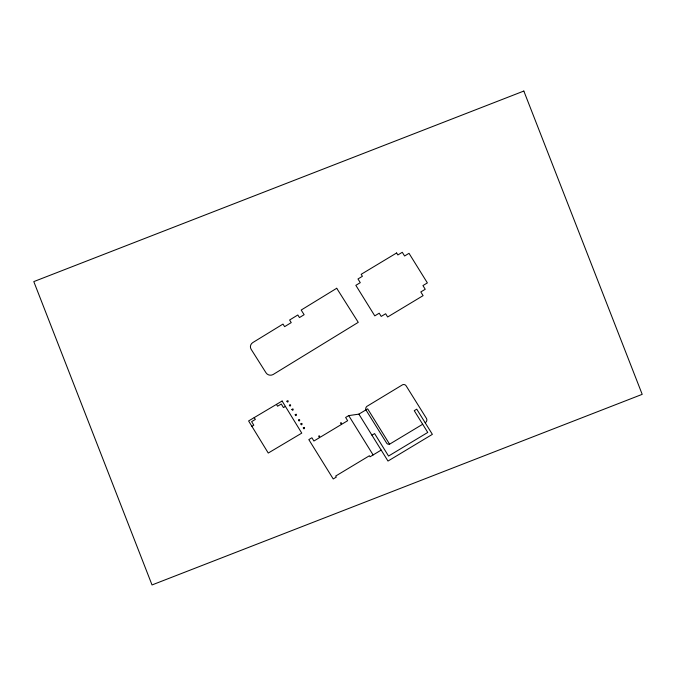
<?xml version="1.0" encoding="UTF-8"?>
<svg xmlns="http://www.w3.org/2000/svg" width="676" height="676" viewBox="0 0 676 676"><rect width="100%" height="100%" fill="white"/><g stroke="black" fill="none" stroke-linecap="round" stroke-linejoin="round"><path stroke-width="1.01" d="M422.677 424.258L389.587 444.183L367.659 408.853L358.88 414.135L348.715 415.605L345.63 417.455L347.65 420.709L342.022 424.089L341.11 422.618L340.467 423.007L341.38 424.477L320.187 437.237L319.266 435.767L318.624 436.155L319.537 437.634L313.918 441.014L311.898 437.769L308.822 439.62L333.226 478.954L336.302 477.104L335.659 476.065L369.392 455.751L370.042 456.79L381.188 450.081M371.944 435.183L374.605 433.578L388.548 456.047L427.756 432.446L414.253 410.678L416.746 409.174L432.37 434.347L387.99 461.057L358.88 414.135M251.895 426.328L253.804 425.196L251.624 421.647L255.334 419.441L254.21 417.607M285.407 406.403L283.447 407.569L281.275 404.02L277.566 406.217L276.45 404.392M348.715 415.605L373.118 454.94M425.179 422.762A3.27 3.152 -20.5 0 0 426.471 418.436L406.175 385.911A2.881 2.78 -20.5 0 0 402.617 384.745L367.845 405.794A3.27 3.152 -20.5 0 0 365.919 409.901L386.841 443.431A2.881 2.78 -20.5 0 0 389.587 444.183M286.928 401.206C287.925 404.079 289.21 399.085 286.928 401.206M289.379 405.22C290.384 408.093 291.66 403.09 289.379 405.22M291.914 409.402C293.012 412.318 294.128 407.248 291.914 409.402M295.184 414.751C296.282 417.667 297.398 412.588 295.184 414.751M298.462 420.092C299.553 423.007 300.676 417.937 298.462 420.092M300.837 423.92C301.834 426.793 303.11 421.79 300.837 423.92M303.287 427.925C304.285 430.798 305.569 425.804 303.287 427.925M336.716 288.272L301.183 310.047L304.132 314.703L299.451 317.568L297.82 314.982L289.607 320.018L291.238 322.604L284.63 326.66L282.99 324.074L252.807 342.571A4.994 4.816 -20.5 0 0 251.126 349.264L266.023 372.814A5.366 5.171 -20.5 0 0 273.036 374.572L358.255 322.342L336.716 288.272M396.626 252.968L361.17 274.312L362.404 276.298L357.976 278.968L360.274 282.669L355.838 285.331L374.783 315.861L379.211 313.191L381.213 316.419L385.65 313.757L387.652 316.985L423.1 295.64L420.802 291.939L425.238 289.277L422.939 285.576L427.376 282.906L409.014 253.323L404.586 255.993L402.288 252.292L397.86 254.962L396.626 252.968M282.112 401.02L248.599 420.945L268.254 453.047L301.766 433.122L282.112 401.02M523.832 91.049L33.8 281.605L152.024 584.951L642.2 394.345L523.832 91.049"/></g></svg>
